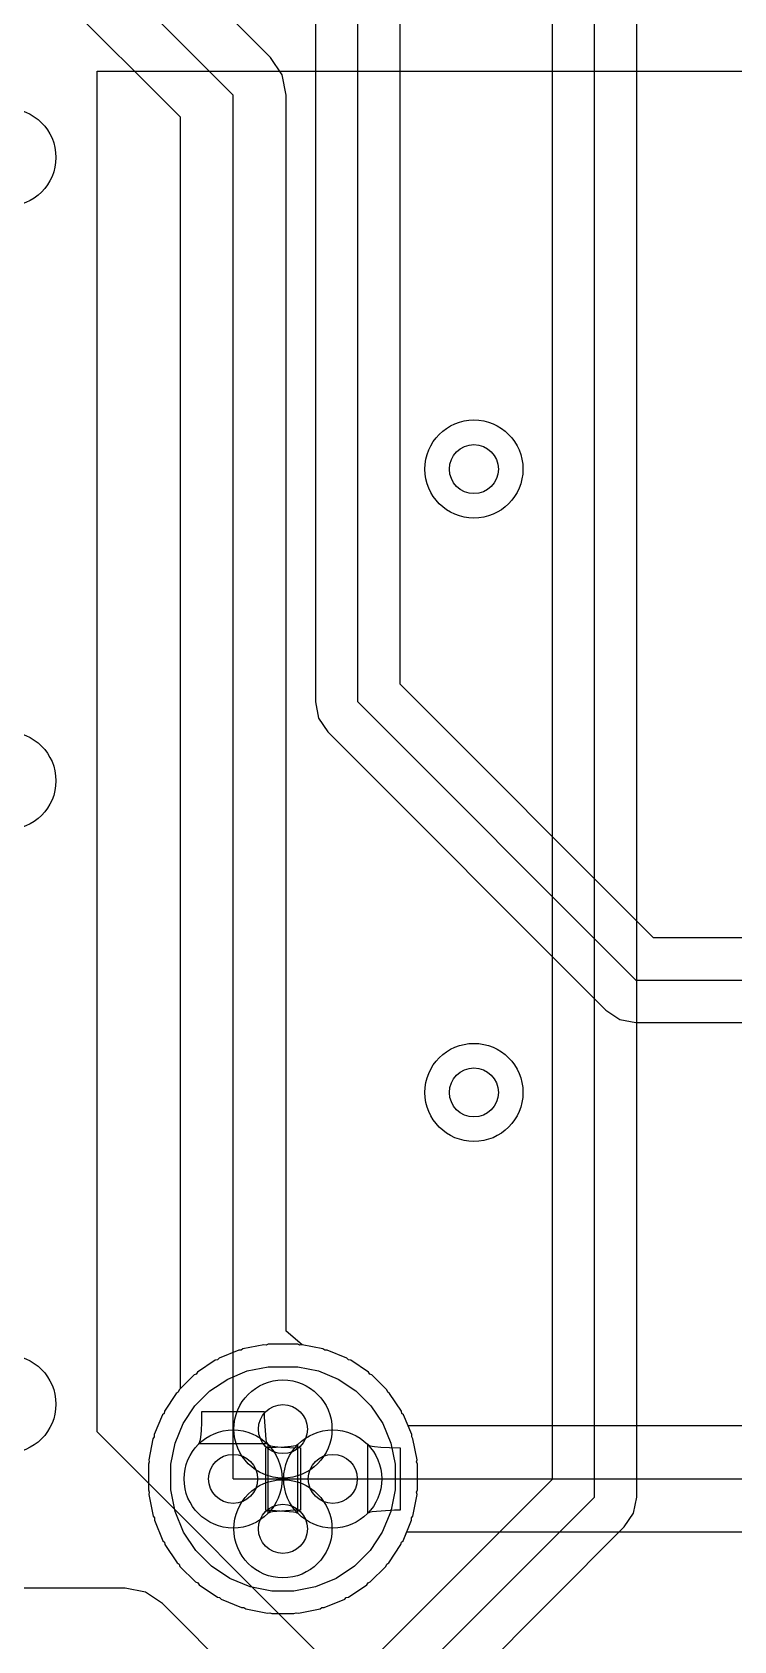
# Model space of a CAD drawing. Extents: x -53 to 82, y -68 to 38.
# Drawn here: x 53.05 to 57.34, y 14.05 to 23.88 of the extents above; entities that cross this region are included whole.
import ezdxf

# ---------------------------------------------------------------- set-up
doc = ezdxf.new("R2010")
doc.units = 0
for name, color, linetype in [('BOTTOM_LAYER', 5, 'CONTINUOUS'), ('TOP_LAYER', 1, 'CONTINUOUS'), ('TOP_OVERLAY', 2, 'CONTINUOUS')]:
    doc.layers.add(name, color=color, linetype=linetype)

msp = doc.modelspace()

# ---------------------------------------------------------------- linework, layer by layer
at = {"layer": 'BOTTOM_LAYER'}
for p, q in [((43.1546, 34.6202), (54.2798, 23.495)), ((54.5087, 23.7239), (43.6828, 34.5498)), ((43.3524, 33.9646), (53.9561, 23.3609)), ((56.4896, 14.9263), (56.4896, 24.5872)), ((56.7486, 14.9263), (56.7486, 24.5872)), ((56.2306, 24.4799), (56.2306, 15.0336)), ((54.5789, 23.6189), (54.5087, 23.7239)), ((54.6035, 23.495), (54.5789, 23.6189)), ((54.2798, 15.0368), (54.2798, 23.495)), ((54.6035, 15.9393), (54.6035, 23.495)), ((53.9561, 23.3609), (53.9561, 15.5874)), ((54.7019, 15.8574), (54.6035, 15.9393)), ((54.8294, 15.832), (54.7019, 15.8574)), ((54.8412, 15.8242), (54.8294, 15.832)), ((54.8552, 15.8242), (54.8412, 15.8242)), ((54.9754, 15.7744), (54.8552, 15.8242)), ((54.9854, 15.7645), (54.9754, 15.7744)), ((54.9992, 15.7617), (54.9854, 15.7645)), ((55.1073, 15.6895), (54.9992, 15.7617)), ((54.1382, 15.5752), (54.2464, 15.6474)), ((54.2464, 15.6474), (54.3666, 15.6972)), ((54.3666, 15.6972), (54.4942, 15.7226)), ((54.4942, 15.7226), (54.5592, 15.7226)), ((54.5592, 15.7226), (54.5592, 15.7226)), ((54.5592, 15.7226), (54.61, 15.7226)), ((54.61, 15.7226), (54.675, 15.7226)), ((54.675, 15.7226), (54.8026, 15.6972)), ((54.8026, 15.6972), (54.9228, 15.6474)), ((54.9228, 15.6474), (55.031, 15.5752)), ((55.1152, 15.6778), (55.1073, 15.6895)), ((55.1282, 15.6724), (55.1152, 15.6778)), ((55.2202, 15.5804), (55.1282, 15.6724)), ((53.9319, 15.5595), (53.8597, 15.4514)), ((53.9436, 15.5674), (53.9319, 15.5595)), ((53.949, 15.5804), (53.9436, 15.5674)), ((53.9561, 15.5874), (53.949, 15.5804)), ((54.0462, 15.4832), (54.1382, 15.5752)), ((55.031, 15.5752), (55.123, 15.4832)), ((55.2256, 15.5674), (55.2202, 15.5804)), ((55.2373, 15.5596), (55.2256, 15.5674)), ((55.3095, 15.4514), (55.2373, 15.5596)), ((53.8569, 15.4376), (53.847, 15.4276)), ((53.8597, 15.4514), (53.8569, 15.4376)), ((53.974, 15.375), (54.0462, 15.4832)), ((54.0885, 15.3836), (54.0893, 15.4486)), ((54.0893, 15.4486), (54.4703, 15.4486)), ((54.4703, 15.4486), (54.4705, 15.4145)), ((55.123, 15.4832), (55.1952, 15.375)), ((55.3123, 15.4376), (55.3095, 15.4514)), ((55.3222, 15.4276), (55.3123, 15.4376)), ((53.847, 15.4276), (53.7972, 15.3074)), ((53.9242, 15.2548), (53.974, 15.375)), ((54.0862, 15.3313), (54.0885, 15.3836)), ((54.4705, 15.4145), (54.4799, 15.2768)), ((55.1952, 15.375), (55.245, 15.2548)), ((55.372, 15.3074), (55.3222, 15.4276)), ((53.7894, 15.2816), (53.764, 15.1541)), ((53.7972, 15.2934), (53.7894, 15.2816)), ((53.7972, 15.3074), (53.7972, 15.2934)), ((53.8988, 15.1272), (53.9242, 15.2548)), ((54.0698, 15.251), (54.0735, 15.2565)), ((54.4898, 15.251), (54.0698, 15.251)), ((54.0735, 15.2565), (54.0768, 15.2651)), ((54.0768, 15.2651), (54.0797, 15.2768)), ((54.0797, 15.2768), (54.0823, 15.2918)), ((54.0823, 15.2918), (54.0862, 15.3313)), ((54.4799, 15.2768), (54.4828, 15.2651)), ((54.4828, 15.2651), (54.4861, 15.2565)), ((54.4861, 15.2565), (54.4898, 15.251)), ((55.245, 15.2548), (55.2704, 15.1272)), ((55.372, 15.2934), (55.372, 15.3074)), ((55.3798, 15.2817), (55.372, 15.2934)), ((55.4052, 15.1541), (55.3798, 15.2817)), ((53.764, 15.1541), (53.7667, 15.1403)), ((55.4025, 15.1403), (55.4052, 15.1541)), ((53.7667, 15.1403), (53.7613, 15.1272)), ((53.7613, 15.1272), (53.7613, 14.9693)), ((53.8988, 15.0622), (53.8988, 15.1272)), ((53.8988, 15.0368), (53.8988, 15.0622)), ((55.2704, 15.1272), (55.2704, 15.0622)), ((55.2704, 15.0622), (55.2704, 15.0622)), ((55.2704, 15.0622), (55.2704, 15.0368)), ((55.4079, 15.1272), (55.4025, 15.1403)), ((55.4079, 14.9693), (55.4079, 15.1272)), ((56.2306, 15.0336), (53.7339, 12.5368)), ((53.7613, 14.9693), (53.7667, 14.9562)), ((53.7667, 14.9562), (53.764, 14.9424)), ((53.8988, 14.9693), (53.8988, 15.0368)), ((53.8988, 15.0368), (53.8988, 15.0368)), ((53.9252, 14.8368), (53.8988, 14.9693)), ((55.2704, 14.9693), (55.244, 14.8368)), ((55.2704, 15.0368), (55.2704, 14.9693)), ((55.4025, 14.9562), (55.4079, 14.9693)), ((55.4052, 14.9424), (55.4025, 14.9562)), ((53.764, 14.9424), (53.7903, 14.8099)), ((53.917, 12.3537), (56.4896, 14.9263)), ((55.3789, 14.8099), (55.4052, 14.9424)), ((56.7289, 14.8272), (56.7486, 14.9263)), ((53.7903, 14.8099), (53.7982, 14.7982)), ((53.7982, 14.7982), (53.7982, 14.7841)), ((53.7982, 14.7841), (53.8499, 14.6593)), ((53.9769, 14.712), (53.9252, 14.8368)), ((55.244, 14.8368), (55.1923, 14.712)), ((55.3193, 14.6593), (55.371, 14.7841)), ((55.371, 14.7982), (55.3789, 14.8099)), ((55.371, 14.7841), (55.371, 14.7982)), ((56.6727, 14.7432), (56.7289, 14.8272)), ((53.8499, 14.6593), (53.8598, 14.6494)), ((54.0519, 14.5996), (53.9769, 14.712)), ((54.176, 12.2465), (56.6727, 14.7432)), ((55.1923, 14.712), (55.1173, 14.5996)), ((55.3094, 14.6494), (55.3193, 14.6593)), ((53.8598, 14.6494), (53.8626, 14.6356)), ((53.8626, 14.6356), (53.9376, 14.5233)), ((54.1474, 14.5041), (54.0519, 14.5996)), ((55.1173, 14.5996), (55.0218, 14.5041)), ((55.2316, 14.5233), (55.3066, 14.6356)), ((55.3066, 14.6356), (55.3094, 14.6494)), ((53.9376, 14.5233), (53.9493, 14.5154)), ((53.9493, 14.5154), (53.9547, 14.5024)), ((53.9547, 14.5024), (54.0502, 14.4069)), ((54.2598, 14.4291), (54.1474, 14.5041)), ((55.0218, 14.5041), (54.9094, 14.4291)), ((55.119, 14.4069), (55.2145, 14.5024)), ((55.2145, 14.5024), (55.2199, 14.5154)), ((55.2199, 14.5154), (55.2316, 14.5233)), ((54.0502, 14.4069), (54.0632, 14.4015)), ((54.0632, 14.4015), (54.0711, 14.3898)), ((54.0711, 14.3898), (54.1834, 14.3148)), ((54.3846, 14.3774), (54.2598, 14.4291)), ((54.5171, 14.351), (54.3846, 14.3774)), ((54.7846, 14.3774), (54.6521, 14.351)), ((54.9094, 14.4291), (54.7846, 14.3774)), ((54.9858, 14.3148), (55.0981, 14.3898)), ((55.0981, 14.3898), (55.106, 14.4015)), ((55.106, 14.4015), (55.119, 14.4069)), ((54.1834, 14.3148), (54.1972, 14.312)), ((54.1972, 14.312), (54.2071, 14.3021)), ((54.2071, 14.3021), (54.3319, 14.2504)), ((54.5846, 14.351), (54.5171, 14.351)), ((54.6521, 14.351), (54.5846, 14.351)), ((54.8372, 14.2504), (54.9621, 14.3021)), ((54.9621, 14.3021), (54.972, 14.312)), ((54.972, 14.312), (54.9858, 14.3148)), ((54.3319, 14.2504), (54.346, 14.2504)), ((54.346, 14.2504), (54.3577, 14.2425)), ((54.3577, 14.2425), (54.4902, 14.2162)), ((54.4902, 14.2162), (54.504, 14.2189)), ((54.504, 14.2189), (54.5171, 14.2135)), ((54.5171, 14.2135), (54.6521, 14.2135)), ((54.6521, 14.2135), (54.6652, 14.2189)), ((54.6652, 14.2189), (54.679, 14.2162)), ((54.679, 14.2162), (54.8115, 14.2425)), ((54.8115, 14.2425), (54.8232, 14.2504)), ((54.8232, 14.2504), (54.8372, 14.2504))]:
    msp.add_line(p, q, dxfattribs=at)
for centre, radius in [((52.8955, 23.114), 0.3), ((55.753, 21.209), 0.3), ((55.753, 21.209), 0.15), ((52.8955, 19.304), 0.3), ((55.753, 17.399), 0.3), ((55.753, 17.399), 0.15), ((52.8955, 15.494), 0.3), ((54.5846, 15.3416), 0.3), ((54.5846, 15.3416), 0.15), ((54.2798, 15.0368), 0.3), ((54.8894, 15.0368), 0.3), ((54.2798, 15.0368), 0.15), ((54.8894, 15.0368), 0.15), ((54.5846, 14.732), 0.3), ((54.5846, 14.732), 0.15)]:
    msp.add_circle(centre, radius, dxfattribs=at)
at = {"layer": 'TOP_LAYER'}
for p, q in [((55.0418, 19.7866), (55.0418, 33.3502)), ((55.3008, 19.8939), (55.3008, 33.3502)), ((54.7828, 33.2429), (54.7828, 19.7866)), ((56.8509, 18.3438), (55.3008, 19.8939)), ((54.7828, 19.7866), (54.8025, 19.6875)), ((55.0418, 19.7866), (56.7436, 18.0848)), ((54.8025, 19.6875), (54.8587, 19.6035)), ((54.8587, 19.6035), (56.5605, 17.9017)), ((61.468, 18.3438), (56.8509, 18.3438)), ((56.7436, 18.0848), (61.468, 18.0848)), ((56.5605, 17.9017), (56.6445, 17.8455)), ((56.6445, 17.8455), (56.7436, 17.8258)), ((56.7436, 17.8258), (61.3607, 17.8258)), ((54.3397, 15.832), (54.328, 15.8242)), ((54.4673, 15.8574), (54.3397, 15.832)), ((54.4811, 15.8547), (54.4673, 15.8574)), ((54.4942, 15.8601), (54.4811, 15.8547)), ((54.675, 15.8601), (54.4942, 15.8601)), ((54.6881, 15.8547), (54.675, 15.8601)), ((54.7019, 15.8574), (54.6881, 15.8547)), ((54.8294, 15.832), (54.7019, 15.8574)), ((54.8412, 15.8242), (54.8294, 15.832)), ((54.17, 15.7617), (54.0618, 15.6895)), ((54.1838, 15.7645), (54.17, 15.7617)), ((54.1938, 15.7744), (54.1838, 15.7645)), ((54.314, 15.8242), (54.1938, 15.7744)), ((54.328, 15.8242), (54.314, 15.8242)), ((54.8552, 15.8242), (54.8412, 15.8242)), ((54.9754, 15.7744), (54.8552, 15.8242)), ((54.9854, 15.7645), (54.9754, 15.7744)), ((54.9992, 15.7617), (54.9854, 15.7645)), ((55.1073, 15.6895), (54.9992, 15.7617)), ((54.041, 15.6724), (53.949, 15.5804)), ((54.054, 15.6778), (54.041, 15.6724)), ((54.0618, 15.6895), (54.054, 15.6778)), ((54.1382, 15.5752), (54.2464, 15.6474)), ((54.2464, 15.6474), (54.3666, 15.6972)), ((54.3666, 15.6972), (54.4942, 15.7226)), ((54.4942, 15.7226), (54.5592, 15.7226)), ((54.5592, 15.7226), (54.5592, 15.7226)), ((54.5592, 15.7226), (54.61, 15.7226)), ((54.61, 15.7226), (54.675, 15.7226)), ((54.675, 15.7226), (54.8026, 15.6972)), ((54.8026, 15.6972), (54.9228, 15.6474)), ((54.9228, 15.6474), (55.031, 15.5752)), ((55.1152, 15.6778), (55.1073, 15.6895)), ((55.1282, 15.6724), (55.1152, 15.6778)), ((55.2202, 15.5804), (55.1282, 15.6724)), ((53.9319, 15.5595), (53.8597, 15.4514)), ((53.9436, 15.5674), (53.9319, 15.5595)), ((53.949, 15.5804), (53.9436, 15.5674)), ((54.0462, 15.4832), (54.1382, 15.5752)), ((55.031, 15.5752), (55.123, 15.4832)), ((55.2256, 15.5674), (55.2202, 15.5804)), ((55.2373, 15.5596), (55.2256, 15.5674)), ((55.3095, 15.4514), (55.2373, 15.5596)), ((53.8569, 15.4376), (53.847, 15.4276)), ((53.8597, 15.4514), (53.8569, 15.4376)), ((53.974, 15.375), (54.0462, 15.4832)), ((55.123, 15.4832), (55.1952, 15.375)), ((55.3123, 15.4376), (55.3095, 15.4514)), ((55.3222, 15.4276), (55.3123, 15.4376)), ((53.847, 15.4276), (53.7972, 15.3074)), ((53.9242, 15.2548), (53.974, 15.375)), ((55.1952, 15.375), (55.245, 15.2548)), ((55.35, 15.3605), (55.3222, 15.4276)), ((57.458, 15.3605), (55.35, 15.3605)), ((53.7894, 15.2816), (53.764, 15.1541)), ((53.7972, 15.2934), (53.7894, 15.2816)), ((53.7972, 15.3074), (53.7972, 15.2934)), ((53.8988, 15.1272), (53.9242, 15.2548)), ((54.494, 14.8268), (54.494, 15.2468)), ((54.494, 15.2468), (54.4995, 15.2431)), ((54.4995, 15.2431), (54.5081, 15.2398)), ((54.5081, 15.2398), (54.5198, 15.2369)), ((54.6611, 15.2398), (54.6494, 15.2369)), ((54.6697, 15.2431), (54.6611, 15.2398)), ((54.6752, 15.2468), (54.6697, 15.2431)), ((54.6752, 14.8268), (54.6752, 15.2468)), ((55.1036, 14.8268), (55.1036, 15.2468)), ((55.1036, 15.2468), (55.1091, 15.2431)), ((55.1091, 15.2431), (55.1177, 15.2398)), ((55.1177, 15.2398), (55.1294, 15.2369)), ((55.245, 15.2548), (55.2704, 15.1272)), ((53.764, 15.1541), (53.7667, 15.1403)), ((54.5426, 15.2281), (54.4776, 15.2273)), ((54.4776, 15.2273), (54.4776, 14.8463)), ((54.5198, 15.2369), (54.5348, 15.2343)), ((54.5348, 15.2343), (54.5743, 15.2304)), ((54.5949, 15.2304), (54.5426, 15.2281)), ((54.5743, 15.2304), (54.6266, 15.2281)), ((54.6344, 15.2343), (54.5949, 15.2304)), ((54.6266, 15.2281), (54.6916, 15.2273)), ((54.6494, 15.2369), (54.6344, 15.2343)), ((54.6916, 15.2273), (54.6916, 14.8463)), ((55.1294, 15.2369), (55.1444, 15.2343)), ((55.1444, 15.2343), (55.1839, 15.2304)), ((55.1839, 15.2304), (55.2362, 15.2281)), ((55.2362, 15.2281), (55.3012, 15.2273)), ((55.3012, 15.2273), (55.3012, 14.8463)), ((53.7667, 15.1403), (53.7613, 15.1272)), ((53.7613, 15.1272), (53.7613, 14.9693)), ((53.8988, 15.0622), (53.8988, 15.1272)), ((53.8988, 15.0368), (53.8988, 15.0622)), ((55.2704, 15.1272), (55.2704, 15.0622)), ((55.2704, 15.0622), (55.2704, 15.0622)), ((55.2704, 15.0622), (55.2704, 15.0368)), ((53.7613, 14.9693), (53.7667, 14.9562)), ((53.7667, 14.9562), (53.764, 14.9424)), ((53.8988, 14.9693), (53.8988, 15.0368)), ((53.8988, 15.0368), (53.8988, 15.0368)), ((53.9252, 14.8368), (53.8988, 14.9693)), ((54.2798, 15.0368), (58.0395, 15.0368)), ((55.2704, 14.9693), (55.244, 14.8368)), ((55.2704, 15.0368), (55.2704, 14.9693)), ((53.764, 14.9424), (53.7903, 14.8099)), ((53.7903, 14.8099), (53.7982, 14.7982)), ((53.7982, 14.7982), (53.7982, 14.7841)), ((53.7982, 14.7841), (53.8499, 14.6593)), ((53.9769, 14.712), (53.9252, 14.8368)), ((54.4776, 14.8463), (54.5117, 14.8461)), ((54.4995, 14.8305), (54.494, 14.8268)), ((54.5081, 14.8338), (54.4995, 14.8305)), ((54.5198, 14.8367), (54.5081, 14.8338)), ((54.5117, 14.8461), (54.6494, 14.8367)), ((54.6575, 14.8461), (54.5198, 14.8367)), ((54.6494, 14.8367), (54.6611, 14.8338)), ((54.6916, 14.8463), (54.6575, 14.8461)), ((54.6611, 14.8338), (54.6697, 14.8305)), ((54.6697, 14.8305), (54.6752, 14.8268)), ((55.1091, 14.8305), (55.1036, 14.8268)), ((55.1177, 14.8338), (55.1091, 14.8305)), ((55.1294, 14.8367), (55.1177, 14.8338)), ((55.2671, 14.8461), (55.1294, 14.8367)), ((55.244, 14.8368), (55.1923, 14.712)), ((55.3012, 14.8463), (55.2671, 14.8461)), ((53.8499, 14.6593), (53.8598, 14.6494)), ((54.0519, 14.5996), (53.9769, 14.712)), ((55.1923, 14.712), (55.1173, 14.5996)), ((55.3094, 14.6494), (55.3193, 14.6593)), ((55.3193, 14.6593), (55.3416, 14.7131)), ((55.3416, 14.7131), (57.458, 14.7131)), ((53.8598, 14.6494), (53.8626, 14.6356)), ((53.8626, 14.6356), (53.9376, 14.5233)), ((54.1474, 14.5041), (54.0519, 14.5996)), ((55.1173, 14.5996), (55.0218, 14.5041)), ((55.2316, 14.5233), (55.3066, 14.6356)), ((55.3066, 14.6356), (55.3094, 14.6494)), ((53.9376, 14.5233), (53.9493, 14.5154)), ((53.9493, 14.5154), (53.9547, 14.5024)), ((53.9547, 14.5024), (54.0502, 14.4069)), ((54.2598, 14.4291), (54.1474, 14.5041)), ((55.0218, 14.5041), (54.9094, 14.4291)), ((55.119, 14.4069), (55.2145, 14.5024)), ((55.2145, 14.5024), (55.2199, 14.5154)), ((55.2199, 14.5154), (55.2316, 14.5233)), ((53.6194, 14.3699), (41.2201, 14.3699)), ((53.7433, 14.3453), (53.6194, 14.3699)), ((54.0502, 14.4069), (54.0632, 14.4015)), ((54.0632, 14.4015), (54.0711, 14.3898)), ((54.0711, 14.3898), (54.1834, 14.3148)), ((54.3846, 14.3774), (54.2598, 14.4291)), ((54.5171, 14.351), (54.3846, 14.3774)), ((54.7846, 14.3774), (54.6521, 14.351)), ((54.9094, 14.4291), (54.7846, 14.3774)), ((54.9858, 14.3148), (55.0981, 14.3898)), ((55.0981, 14.3898), (55.106, 14.4015)), ((55.106, 14.4015), (55.119, 14.4069)), ((53.8483, 14.2751), (53.7433, 14.3453)), ((61.2217, 6.9017), (53.8483, 14.2751)), ((54.1834, 14.3148), (54.1972, 14.312)), ((54.1972, 14.312), (54.2071, 14.3021)), ((54.2071, 14.3021), (54.3319, 14.2504)), ((54.5846, 14.351), (54.5171, 14.351)), ((54.6521, 14.351), (54.5846, 14.351)), ((54.8372, 14.2504), (54.9621, 14.3021)), ((54.9621, 14.3021), (54.972, 14.312)), ((54.972, 14.312), (54.9858, 14.3148)), ((54.3319, 14.2504), (54.346, 14.2504)), ((54.346, 14.2504), (54.3577, 14.2425)), ((54.3577, 14.2425), (54.4902, 14.2162)), ((54.4902, 14.2162), (54.504, 14.2189)), ((54.504, 14.2189), (54.5171, 14.2135)), ((54.5171, 14.2135), (54.6521, 14.2135)), ((54.6521, 14.2135), (54.6652, 14.2189)), ((54.6652, 14.2189), (54.679, 14.2162)), ((54.679, 14.2162), (54.8115, 14.2425)), ((54.8115, 14.2425), (54.8232, 14.2504)), ((54.8232, 14.2504), (54.8372, 14.2504))]:
    msp.add_line(p, q, dxfattribs=at)
for centre, radius in [((52.8955, 23.114), 0.3), ((55.753, 21.209), 0.3), ((55.753, 21.209), 0.15), ((52.8955, 19.304), 0.3), ((55.753, 17.399), 0.3), ((55.753, 17.399), 0.15), ((52.8955, 15.494), 0.3), ((54.5846, 15.3416), 0.3), ((54.5846, 15.3416), 0.15), ((54.2798, 15.0368), 0.3), ((54.8894, 15.0368), 0.3), ((54.2798, 15.0368), 0.15), ((54.8894, 15.0368), 0.15), ((54.5846, 14.732), 0.3), ((54.5846, 14.732), 0.15)]:
    msp.add_circle(centre, radius, dxfattribs=at)
at = {"layer": 'TOP_OVERLAY'}
for p, q in [((53.4478, 15.325), (53.4478, 23.6412)), ((53.4478, 23.6412), (57.6689, 23.6412)), ((53.4478, 15.325), (55.584, 13.1888))]:
    msp.add_line(p, q, dxfattribs=at)

doc.saveas('drawing.dxf')
